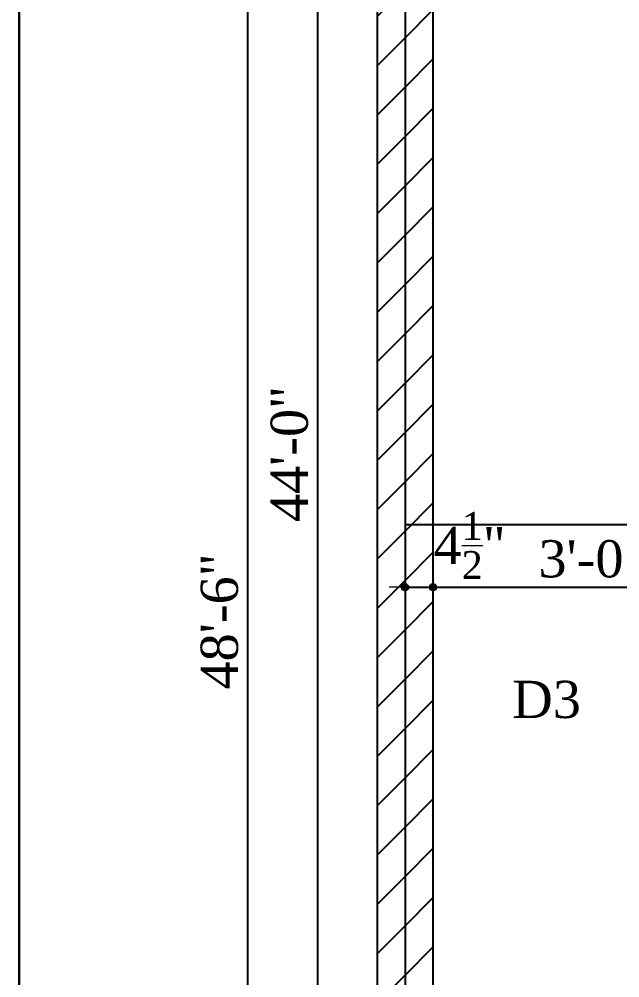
# Model space of a CAD drawing. Header units: feet. Extents: x 29269 to 32217, y -19918 to 20536.
# Drawn here: x 29623.7 to 29720.5, y -17969 to -17814.4 of the extents above; entities that cross this region are included whole.
import ezdxf

# ---------------------------------------------------------------- set-up
doc = ezdxf.new("R2010")
doc.units = ezdxf.units.FT
doc.header["$MEASUREMENT"] = 0
doc.header["$PDMODE"] = 2
doc.linetypes.add('ACAD_ISO07W100', pattern=[3, 0, -3])
doc.layers.get('0').update_dxf_attribs({"lineweight": 30})
doc.layers.add('BLK_1_FLR_2_BLT_UP_AREA', color=7, linetype='Continuous', plot=False)
for name, color, linetype, lineweight in [('D.DIM.', 191, 'Continuous', 5), ('DOOR', 32, 'Continuous', 30), ('HAT', 8, 'Continuous', 25), ('WAII', 1, 'Continuous', 25), ('WALL', 10, 'Continuous', 30)]:
    doc.layers.add(name, color=color, linetype=linetype, lineweight=lineweight)
doc.styles.add('GURPREET', font='times.ttf')
doc.dimstyles.new('GURPREET', dxfattribs={"dimtxt": 6, "dimasz": 0.4, "dimexe": 0.18, "dimexo": 0.0625, "dimgap": 1.5, "dimtad": 1, "dimdec": 1, "dimzin": 3, "dimdsep": 46, "dimlunit": 4, "dimtxsty": 'GURPREET', "dimblk": 'DIM TIK', "dimcen": 1, "dimse1": 1, "dimse2": 1, "dimclrd": 4, "dimclrt": 7, "dimadec": 0, "dimazin": 0, "dimtfac": 0.75, "dimtdec": 1, "dimtix": 1, "dimtmove": 2, "dimatfit": 3, "dimfxl": 0.18, "dimtolj": 1, "dimtzin": 0, "dimlwd": 25, "dimarcsym": 0})
pattern_1 = [(45, (-4015.833, -36961.625), (-3.97747564, 3.97747564), [])]

# ---------------------------------------------------------------- blocks, each defined once
blk = doc.blocks.new('DIM TIK')
blk.add_hatch(color=7).paths.add_polyline_path([(-1.45, 0, 1), (1.45, 0, 1)])
at = {"color": 7}
for p, q in [((0, 1.45), (0, 6.43)), ((1.45, 0), (6.43, 0)), ((-6.43, 0), (-1.45, 0)), ((0, -6.43), (0, -1.45))]:
    blk.add_line(p, q, dxfattribs=at)
blk.add_circle((0, 0), 1.45, dxfattribs=at)
blk = doc.blocks.new('*D356')
at = {"layer": 'D.DIM.', "color": 4, "linetype": 'Continuous', "lineweight": 25, "transparency": 16777216}
blk.add_line((29671.86, -18148.12), (29671.86, -17620.92), dxfattribs=at)
at = {"layer": 'Defpoints', "color": 0, "transparency": 16777216}
for p in [(29671.86, -17620.52), (29681.43, -17620.52), (29789.43, -18148.52)]:
    blk.add_point(p, dxfattribs=at)
at = {"layer": 'D.DIM.', "color": 4, "lineweight": 25, "transparency": 16777216, "xscale": 0.4, "yscale": 0.4, "zscale": 0.4}
for p, rotation in [((29671.86, -17620.52), 90), ((29671.86, -18148.52), 270)]:
    blk.add_blockref('DIM TIK', p, dxfattribs=dict(at, rotation=rotation))
at = {"layer": 'D.DIM.', "color": 7, "transparency": 16777216, "insert": (29667.31, -17884.52), "char_height": 6, "attachment_point": 5, "rotation": 90, "style": 'GURPREET'}
blk.add_mtext('\\A1;44\'-0"', dxfattribs=at)
blk = doc.blocks.new('*D62')
at = {"layer": 'D.DIM.', "color": 4, "linetype": 'Continuous', "lineweight": 25, "transparency": 16777216}
blk.add_line((29660.59, -18202.12), (29660.59, -17620.92), dxfattribs=at)
at = {"layer": 'Defpoints', "color": 0, "transparency": 16777216}
for p in [(29660.59, -17620.52), (29681.43, -17620.52), (29789.43, -18202.52)]:
    blk.add_point(p, dxfattribs=at)
at = {"layer": 'D.DIM.', "color": 4, "lineweight": 25, "transparency": 16777216, "xscale": 0.4, "yscale": 0.4, "zscale": 0.4}
for p, rotation in [((29660.59, -17620.52), 90), ((29660.59, -18202.52), 270)]:
    blk.add_blockref('DIM TIK', p, dxfattribs=dict(at, rotation=rotation))
at = {"layer": 'D.DIM.', "color": 7, "transparency": 16777216, "insert": (29656.04, -17911.52), "char_height": 6, "attachment_point": 5, "rotation": 90, "style": 'GURPREET'}
blk.add_mtext('\\A1;48\'-6"', dxfattribs=at)
blk = doc.blocks.new('*D361')
at = {"layer": 'D.DIM.', "color": 4, "linetype": 'Continuous', "lineweight": 25, "transparency": 16777216}
blk.add_line((29686.33, -18245.33), (30279.53, -18245.33), dxfattribs=at)
at = {"layer": 'Defpoints', "color": 0, "transparency": 16777216}
for p in [(30279.93, 18813.1), (29685.93, -18148.52), (30279.93, -18245.33)]:
    blk.add_point(p, dxfattribs=at)
at = {"layer": 'D.DIM.', "color": 4, "lineweight": 25, "transparency": 16777216, "xscale": 0.4, "yscale": 0.4, "zscale": 0.4, "rotation": 180}
blk.add_blockref('DIM TIK', (29685.93, -18245.33), dxfattribs=at)
at = {"layer": 'D.DIM.', "color": 4, "lineweight": 25, "transparency": 16777216, "xscale": 0.4, "yscale": 0.4, "zscale": 0.4}
blk.add_blockref('DIM TIK', (30279.93, -18245.33), dxfattribs=at)
at = {"layer": 'D.DIM.', "color": 7, "transparency": 16777216, "insert": (29982.93, -18240.77), "char_height": 6, "attachment_point": 5, "style": 'GURPREET'}
blk.add_mtext('\\A1;49\'-6"', dxfattribs=at)
blk = doc.blocks.new('*D87')
at = {"layer": 'D.DIM.', "color": 4, "linetype": 'Continuous', "lineweight": 25, "transparency": 16777216}
blk.add_line((29686.33, -17906.01), (29690.03, -17906.01), dxfattribs=at)
at = {"layer": 'Defpoints', "color": 0, "transparency": 16777216}
for p in [(29685.93, -17893.76), (29690.43, -17893.76), (29690.43, -17906.01)]:
    blk.add_point(p, dxfattribs=at)
at = {"layer": 'D.DIM.', "color": 4, "lineweight": 25, "transparency": 16777216, "xscale": 0.4, "yscale": 0.4, "zscale": 0.4, "rotation": 180}
blk.add_blockref('DIM TIK', (29685.93, -17906.01), dxfattribs=at)
at = {"layer": 'D.DIM.', "color": 4, "lineweight": 25, "transparency": 16777216, "xscale": 0.4, "yscale": 0.4, "zscale": 0.4}
blk.add_blockref('DIM TIK', (29690.43, -17906.01), dxfattribs=at)
at = {"layer": 'D.DIM.', "color": 7, "transparency": 16777216, "insert": (29696.34, -17899.27), "char_height": 6, "attachment_point": 5, "style": 'GURPREET'}
blk.add_mtext('\\A1;4{\\H0.750000x;\\S1/2;}"', dxfattribs=at)
blk = doc.blocks.new('*D88')
at = {"layer": 'D.DIM.', "color": 4, "linetype": 'Continuous', "lineweight": 25, "transparency": 16777216}
blk.add_line((29690.83, -17906.01), (29726.03, -17906.01), dxfattribs=at)
at = {"layer": 'Defpoints', "color": 0, "transparency": 16777216}
for p in [(29690.43, -17893.76), (29726.43, -17904.75), (29726.43, -17906.01)]:
    blk.add_point(p, dxfattribs=at)
at = {"layer": 'D.DIM.', "color": 4, "lineweight": 25, "transparency": 16777216, "xscale": 0.4, "yscale": 0.4, "zscale": 0.4, "rotation": 180}
blk.add_blockref('DIM TIK', (29690.43, -17906.01), dxfattribs=at)
at = {"layer": 'D.DIM.', "color": 4, "lineweight": 25, "transparency": 16777216, "xscale": 0.4, "yscale": 0.4, "zscale": 0.4}
blk.add_blockref('DIM TIK', (29726.43, -17906.01), dxfattribs=at)
at = {"layer": 'D.DIM.', "color": 7, "transparency": 16777216, "insert": (29716.13, -17901.46), "char_height": 6, "attachment_point": 5, "style": 'GURPREET'}
blk.add_mtext('\\A1;3\'-0"', dxfattribs=at)
blk = doc.blocks.new('*D705')
at = {"layer": 'D.DIM.', "color": 4, "linetype": 'Continuous', "lineweight": 25, "transparency": 16777216}
blk.add_line((29671.86, -18148.12), (29671.86, -17620.92), dxfattribs=at)
at = {"layer": 'Defpoints', "color": 0, "transparency": 16777216}
for p in [(29671.86, -17620.52), (29681.43, -17620.52), (29789.43, -18148.52)]:
    blk.add_point(p, dxfattribs=at)
at = {"layer": 'D.DIM.', "color": 4, "lineweight": 25, "transparency": 16777216, "xscale": 0.4, "yscale": 0.4, "zscale": 0.4}
for p, rotation in [((29671.86, -17620.52), 90), ((29671.86, -18148.52), 270)]:
    blk.add_blockref('DIM TIK', p, dxfattribs=dict(at, rotation=rotation))
at = {"layer": 'D.DIM.', "color": 7, "transparency": 16777216, "insert": (29667.31, -17884.52), "char_height": 6, "attachment_point": 5, "rotation": 90, "style": 'GURPREET'}
blk.add_mtext('\\A1;44\'-0"', dxfattribs=at)
blk = doc.blocks.new('*D706')
at = {"layer": 'D.DIM.', "color": 4, "linetype": 'Continuous', "lineweight": 25, "transparency": 16777216}
blk.add_line((29660.59, -18202.12), (29660.59, -17620.92), dxfattribs=at)
at = {"layer": 'Defpoints', "color": 0, "transparency": 16777216}
for p in [(29660.59, -17620.52), (29681.43, -17620.52), (29789.43, -18202.52)]:
    blk.add_point(p, dxfattribs=at)
at = {"layer": 'D.DIM.', "color": 4, "lineweight": 25, "transparency": 16777216, "xscale": 0.4, "yscale": 0.4, "zscale": 0.4}
for p, rotation in [((29660.59, -17620.52), 90), ((29660.59, -18202.52), 270)]:
    blk.add_blockref('DIM TIK', p, dxfattribs=dict(at, rotation=rotation))
at = {"layer": 'D.DIM.', "color": 7, "transparency": 16777216, "insert": (29656.04, -17911.52), "char_height": 6, "attachment_point": 5, "rotation": 90, "style": 'GURPREET'}
blk.add_mtext('\\A1;48\'-6"', dxfattribs=at)
blk = doc.blocks.new('*D736')
at = {"layer": 'D.DIM.', "color": 4, "linetype": 'Continuous', "lineweight": 25, "transparency": 16777216}
blk.add_line((29686.33, -17906.01), (29690.03, -17906.01), dxfattribs=at)
at = {"layer": 'Defpoints', "color": 0, "transparency": 16777216}
for p in [(29685.93, -17893.76), (29690.43, -17893.76), (29690.43, -17906.01)]:
    blk.add_point(p, dxfattribs=at)
at = {"layer": 'D.DIM.', "color": 4, "lineweight": 25, "transparency": 16777216, "xscale": 0.4, "yscale": 0.4, "zscale": 0.4, "rotation": 180}
blk.add_blockref('DIM TIK', (29685.93, -17906.01), dxfattribs=at)
at = {"layer": 'D.DIM.', "color": 4, "lineweight": 25, "transparency": 16777216, "xscale": 0.4, "yscale": 0.4, "zscale": 0.4}
blk.add_blockref('DIM TIK', (29690.43, -17906.01), dxfattribs=at)
at = {"layer": 'D.DIM.', "color": 7, "transparency": 16777216, "insert": (29696.34, -17899.27), "char_height": 6, "attachment_point": 5, "style": 'GURPREET'}
blk.add_mtext('\\A1;4{\\H0.750000x;\\S1/2;}"', dxfattribs=at)
blk = doc.blocks.new('*D737')
at = {"layer": 'D.DIM.', "color": 4, "linetype": 'Continuous', "lineweight": 25, "transparency": 16777216}
blk.add_line((29690.83, -17906.01), (29726.03, -17906.01), dxfattribs=at)
at = {"layer": 'Defpoints', "color": 0, "transparency": 16777216}
for p in [(29690.43, -17893.76), (29726.43, -17904.75), (29726.43, -17906.01)]:
    blk.add_point(p, dxfattribs=at)
at = {"layer": 'D.DIM.', "color": 4, "lineweight": 25, "transparency": 16777216, "xscale": 0.4, "yscale": 0.4, "zscale": 0.4, "rotation": 180}
blk.add_blockref('DIM TIK', (29690.43, -17906.01), dxfattribs=at)
at = {"layer": 'D.DIM.', "color": 4, "lineweight": 25, "transparency": 16777216, "xscale": 0.4, "yscale": 0.4, "zscale": 0.4}
blk.add_blockref('DIM TIK', (29726.43, -17906.01), dxfattribs=at)
at = {"layer": 'D.DIM.', "color": 7, "transparency": 16777216, "insert": (29716.13, -17901.46), "char_height": 6, "attachment_point": 5, "style": 'GURPREET'}
blk.add_mtext('\\A1;3\'-0"', dxfattribs=at)

msp = doc.modelspace()

# ---------------------------------------------------------------- hatches: boundary and pattern name
at = {"layer": 'HAT'}
h = msp.add_hatch(dxfattribs=at)
h.set_pattern_fill('ANSI31', color=256, scale=45)
h.set_pattern_definition(pattern_1)
h.paths.add_polyline_path([(29685.93, -17620.52), (29681.43, -17620.52), (29681.43, -18148.52), (29685.93, -18148.52)])
h = msp.add_hatch(dxfattribs=at)
h.set_pattern_fill('ANSI31', color=256, scale=45)
h.set_pattern_definition(pattern_1)
h.paths.add_polyline_path([(29695.68, -17620.52), (29690.43, -17620.52), (29685.93, -17620.52), (29685.93, -18148.52), (29690.43, -18148.52), (29690.43, -17629.52), (29695.68, -17629.52)])

# ---------------------------------------------------------------- linework, layer by layer
at = {"layer": 'BLK_1_FLR_2_BLT_UP_AREA', "color": 25}
msp.add_lwpolyline([(30279.93, -17621.52), (29685.93, -17621.52), (29685.93, -18148.52), (29789.43, -18148.52), (29789.43, -18202.52), (29970.93, -18202.52), (29970.93, -18148.52), (30279.93, -18148.52), (30279.93, -17621.52)], dxfattribs=at)
at = {"layer": 'BLK_1_FLR_2_BLT_UP_AREA', "color": 1}
msp.add_lwpolyline([(30279.93, -17895.92), (29685.93, -17895.92), (29685.93, -18148.52), (29789.43, -18148.52), (29789.43, -18202.52), (29970.93, -18202.52), (29970.93, -18148.52), (30279.93, -18148.52), (30279.93, -17976.21)], dxfattribs=at)
at = {"layer": 'WAII'}
for p, q in [((29681.43, -17620.52), (29681.43, -18148.52)), ((29690.43, -17629.52), (29690.43, -18148.52))]:
    msp.add_line(p, q, dxfattribs=at)
at = {"layer": 'WALL', "linetype": 'ACAD_ISO07W100'}
msp.add_line((29685.93, -17620.52), (29685.93, -18148.52), dxfattribs=at)
at = {"layer": 'WALL'}
msp.add_lwpolyline([(29623.74, -17521.66), (31444.88, -17521.66), (31444.88, -18403.44), (29623.74, -18403.44)], close=True, dxfattribs=at)

# ---------------------------------------------------------------- texts
at = {"layer": 'DOOR', "insert": (29714.27, -17921.09), "char_height": 6, "width": 18.9876, "attachment_point": 3, "style": 'GURPREET'}
msp.add_mtext('D3', dxfattribs=at)
msp.add_mtext('D3', dxfattribs=at)

# ---------------------------------------------------------------- dimensions: what is measured, and where the dimension line sits
at = {"layer": 'D.DIM.'}
dim = msp.add_linear_dim(base=(30279.93, -18245.33), p1=(29685.93, -18148.52), p2=(30279.93, 18813.1), dimstyle='GURPREET', dxfattribs=at)
dim.commit()
dim.dimension.update_dxf_attribs({"geometry": '*D361', "text_midpoint": (29982.93, -18240.77)})
for base, p1, picture, middle in [((29660.59, -17620.52), (29789.43, -18202.52), '*D62', (29656.04, -17911.52)), ((29660.59, -17620.52), (29789.43, -18202.52), '*D706', (29656.04, -17911.52)), ((29671.86, -17620.52), (29789.43, -18148.52), '*D356', (29667.31, -17884.52)), ((29671.86, -17620.52), (29789.43, -18148.52), '*D705', (29667.31, -17884.52))]:
    dim = msp.add_linear_dim(base=base, p1=p1, p2=(29681.43, -17620.52), angle=90, dimstyle='GURPREET', dxfattribs=at)
    dim.commit()
    dim.dimension.update_dxf_attribs({"geometry": picture, "text_midpoint": middle})
for base, p1, p2, picture, middle in [((29690.43, -17906.01), (29685.93, -17893.76), (29690.43, -17893.76), '*D87', (29696.34, -17899.27)), ((29690.43, -17906.01), (29685.93, -17893.76), (29690.43, -17893.76), '*D736', (29696.34, -17899.27)), ((29726.43, -17906.01), (29690.43, -17893.76), (29726.43, -17904.75), '*D88', (29716.13, -17901.46)), ((29726.43, -17906.01), (29690.43, -17893.76), (29726.43, -17904.75), '*D737', (29716.13, -17901.46))]:
    dim = msp.add_linear_dim(base=base, p1=p1, p2=p2, dimstyle='GURPREET', dxfattribs=at)
    dim.commit()
    dim.dimension.update_dxf_attribs({"geometry": picture, "text_midpoint": middle, "dimtype": 160})

doc.saveas('drawing.dxf')
